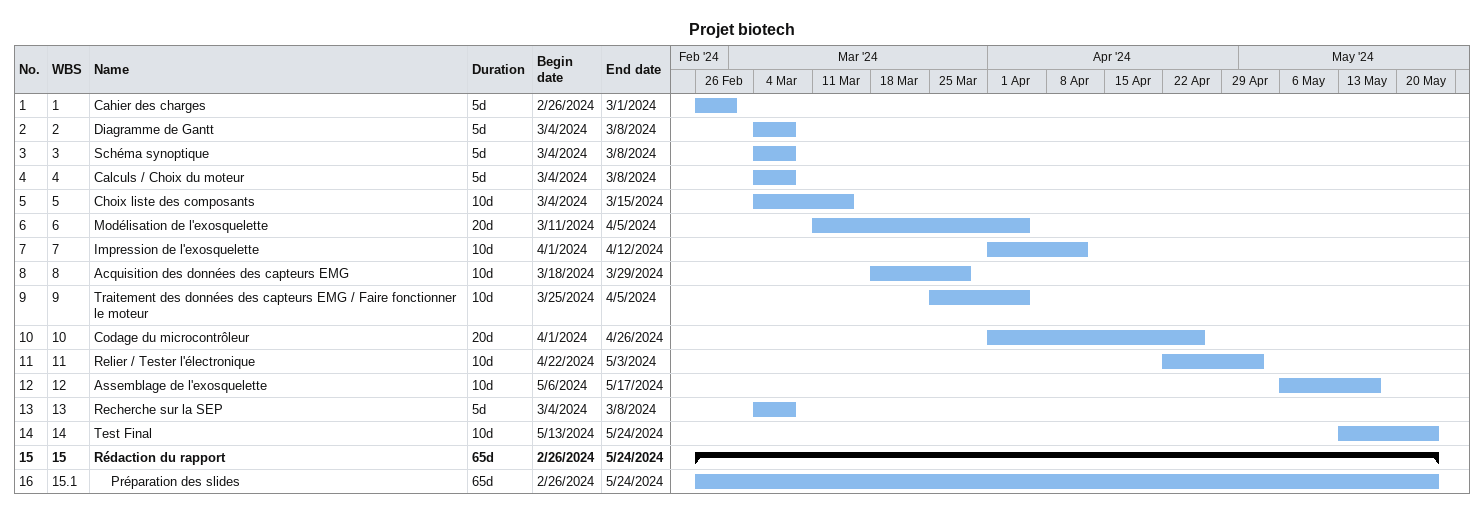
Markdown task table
Projet biotech

| ID | WBS | Task | Duration | Start | Finish |
|---|---|---|---|---|---|
| 1 | 1 | Cahier des charges | 5d | 2024-02-26 | 2024-03-01 |
| 2 | 2 | Diagramme de Gantt | 5d | 2024-03-04 | 2024-03-08 |
| 3 | 3 | Schéma synoptique | 5d | 2024-03-04 | 2024-03-08 |
| 4 | 4 | Calculs / Choix du moteur | 5d | 2024-03-04 | 2024-03-08 |
| 5 | 5 | Choix liste des composants | 10d | 2024-03-04 | 2024-03-15 |
| 6 | 6 | Modélisation de l'exosquelette | 20d | 2024-03-11 | 2024-04-05 |
| 7 | 7 | Impression de l'exosquelette | 10d | 2024-04-01 | 2024-04-12 |
| 8 | 8 | Acquisition des données des capteurs EMG | 10d | 2024-03-18 | 2024-03-29 |
| 9 | 9 | Traitement des données des capteurs EMG / Faire fonctionner le moteur | 10d | 2024-03-25 | 2024-04-05 |
| 10 | 10 | Codage du microcontrôleur | 20d | 2024-04-01 | 2024-04-26 |
| 11 | 11 | Relier / Tester l'électronique | 10d | 2024-04-22 | 2024-05-03 |
| 12 | 12 | Assemblage de l'exosquelette | 10d | 2024-05-06 | 2024-05-17 |
| 13 | 13 | Recherche sur la SEP | 5d | 2024-03-04 | 2024-03-08 |
| 14 | 14 | Test Final | 10d | 2024-05-13 | 2024-05-24 |
| 15 | 15 | **Rédaction du rapport** | 65d | 2024-02-26 | 2024-05-24 |
| 16 | 15.1 | Préparation des slides | 65d | 2024-02-26 | 2024-05-24 |
